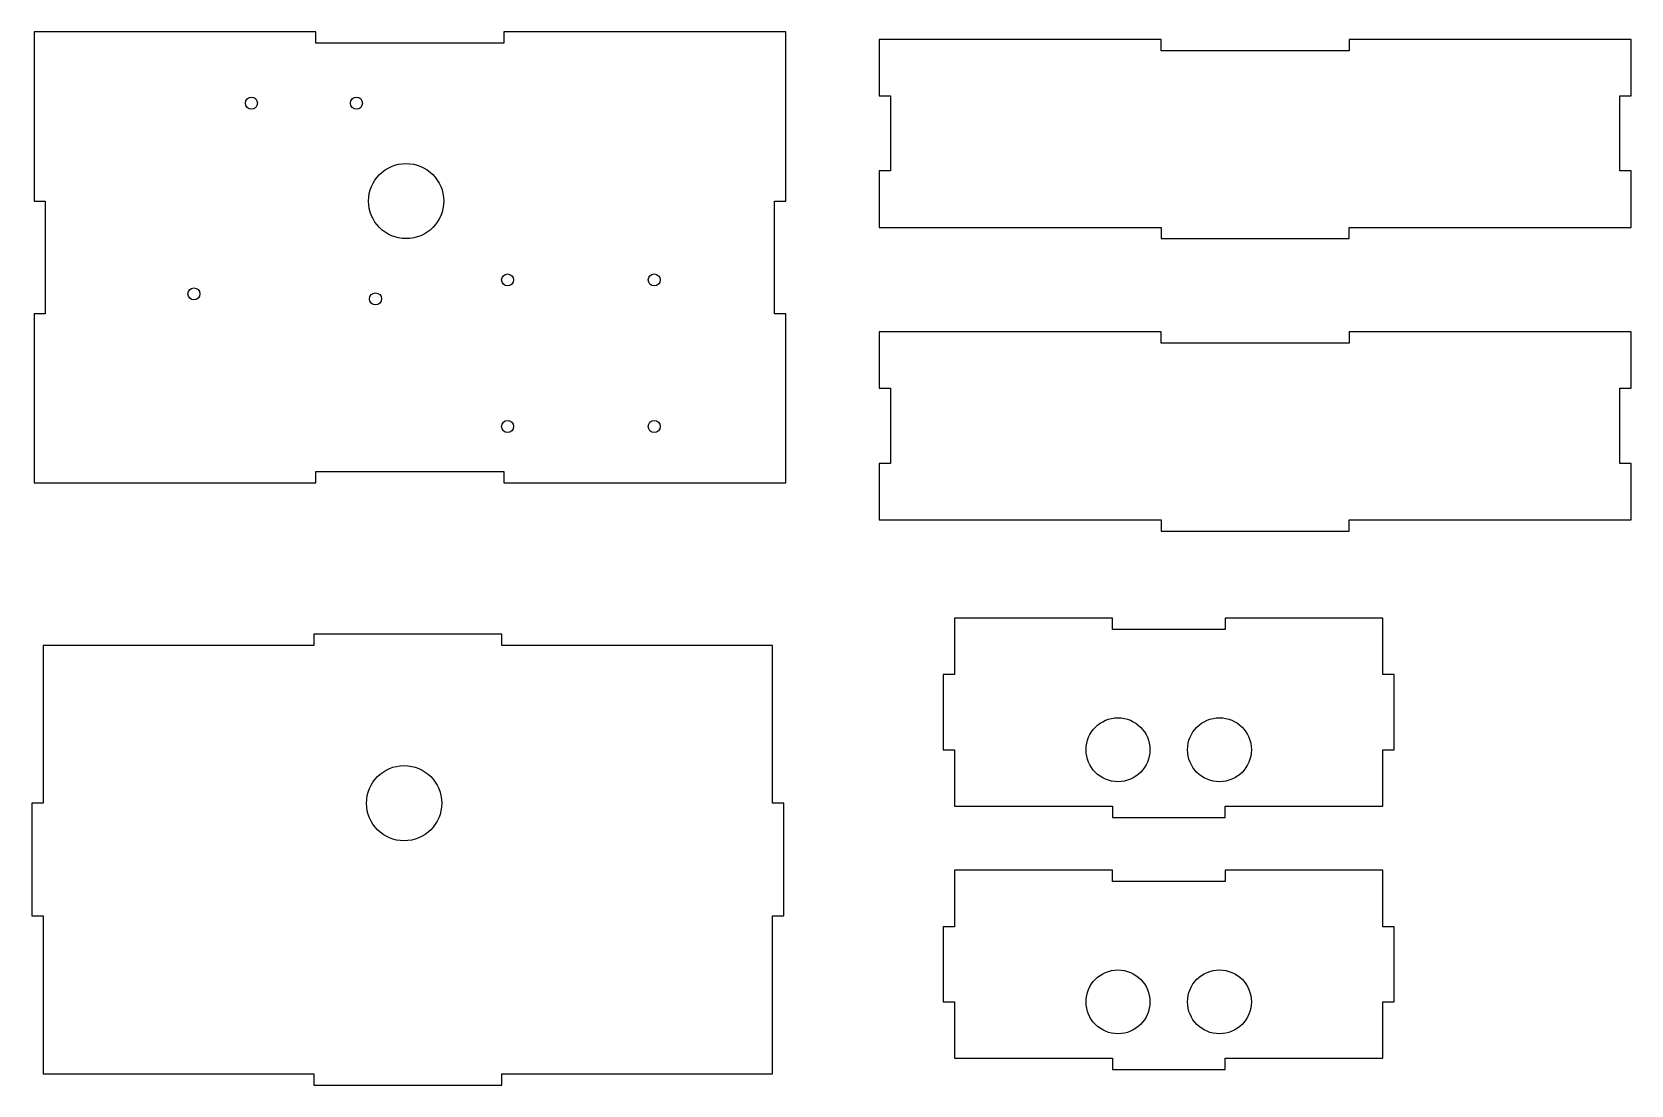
# Model space of a CAD drawing. Header units: millimetres. Extents: x 2651 to 3077, y 2533 to 2813.
import ezdxf

# ---------------------------------------------------------------- set-up
doc = ezdxf.new("R2010")
doc.units = ezdxf.units.MM
doc.layers.add('외형선', color=3, linetype='Continuous')

msp = doc.modelspace()

# ---------------------------------------------------------------- linework, layer by layer
at = {"layer": '외형선'}
for p, q in [((2651.75, 2813.09), (2651.75, 2768.09)), ((2726.75, 2813.09), (2651.75, 2813.09)), ((2726.75, 2810.09), (2726.75, 2813.09)), ((2851.75, 2813.09), (2776.75, 2813.09)), ((2776.75, 2813.09), (2776.75, 2810.09)), ((2851.75, 2768.09), (2851.75, 2813.09)), ((2776.75, 2810.09), (2726.75, 2810.09)), ((2876.6, 2811.09), (2876.6, 2796.09)), ((2951.6, 2811.09), (2876.6, 2811.09)), ((2951.6, 2808.09), (2951.6, 2811.09)), ((3001.6, 2808.09), (2951.6, 2808.09)), ((3001.6, 2811.09), (3001.6, 2808.09)), ((3076.6, 2811.09), (3001.6, 2811.09)), ((3076.6, 2796.09), (3076.6, 2811.09)), ((2876.6, 2796.09), (2879.6, 2796.09)), ((2879.6, 2796.09), (2879.6, 2776.09)), ((3073.6, 2796.09), (3076.6, 2796.09)), ((3073.6, 2776.09), (3073.6, 2796.09)), ((2876.6, 2776.09), (2876.6, 2761.09)), ((2879.6, 2776.09), (2876.6, 2776.09)), ((3076.6, 2776.09), (3073.6, 2776.09)), ((3076.6, 2761.09), (3076.6, 2776.09)), ((2651.75, 2768.09), (2654.75, 2768.09)), ((2654.75, 2768.09), (2654.75, 2738.09)), ((2848.75, 2768.09), (2851.75, 2768.09)), ((2848.75, 2738.09), (2848.75, 2768.09)), ((2876.6, 2761.09), (2951.6, 2761.09)), ((2951.6, 2761.09), (2951.6, 2758.09)), ((3001.6, 2758.09), (3001.6, 2761.09)), ((3001.6, 2761.09), (3076.6, 2761.09)), ((2951.6, 2758.09), (3001.6, 2758.09)), ((2654.75, 2738.09), (2651.75, 2738.09)), ((2651.75, 2738.09), (2651.75, 2693.09)), ((2851.75, 2738.09), (2848.75, 2738.09)), ((2851.75, 2693.09), (2851.75, 2738.09)), ((2876.6, 2733.29), (2876.6, 2718.29)), ((2951.6, 2733.29), (2876.6, 2733.29)), ((2951.6, 2730.29), (2951.6, 2733.29)), ((3001.6, 2733.29), (3001.6, 2730.29)), ((3076.6, 2733.29), (3001.6, 2733.29)), ((3076.6, 2718.29), (3076.6, 2733.29)), ((3001.6, 2730.29), (2951.6, 2730.29)), ((2876.6, 2718.29), (2879.6, 2718.29)), ((2879.6, 2718.29), (2879.6, 2698.29)), ((3073.6, 2718.29), (3076.6, 2718.29)), ((3073.6, 2698.29), (3073.6, 2718.29)), ((2876.6, 2698.29), (2876.6, 2683.29)), ((2879.6, 2698.29), (2876.6, 2698.29)), ((3076.6, 2698.29), (3073.6, 2698.29)), ((3076.6, 2683.29), (3076.6, 2698.29)), ((2651.75, 2693.09), (2726.75, 2693.09)), ((2726.75, 2693.09), (2726.75, 2696.09)), ((2726.75, 2696.09), (2776.75, 2696.09)), ((2776.75, 2696.09), (2776.75, 2693.09)), ((2776.75, 2693.09), (2851.75, 2693.09)), ((2876.6, 2683.29), (2951.6, 2683.29)), ((2951.6, 2683.29), (2951.6, 2680.29)), ((2951.6, 2680.29), (3001.6, 2680.29)), ((3001.6, 2680.29), (3001.6, 2683.29)), ((3001.6, 2683.29), (3076.6, 2683.29)), ((2938.62, 2657.08), (2896.62, 2657.08)), ((2896.62, 2657.08), (2896.62, 2642.08)), ((2938.62, 2654.08), (2938.62, 2657.08)), ((3010.62, 2657.08), (2968.62, 2657.08)), ((2968.62, 2657.08), (2968.62, 2654.08)), ((3010.62, 2642.08), (3010.62, 2657.08)), ((2776.21, 2652.86), (2726.21, 2652.86)), ((2726.21, 2652.86), (2726.21, 2649.86)), ((2776.21, 2649.86), (2776.21, 2652.86)), ((2968.62, 2654.08), (2938.62, 2654.08)), ((2654.21, 2649.86), (2654.21, 2607.86)), ((2726.21, 2649.86), (2654.21, 2649.86)), ((2848.21, 2649.86), (2776.21, 2649.86)), ((2848.21, 2607.86), (2848.21, 2649.86)), ((2893.62, 2642.08), (2893.62, 2622.08)), ((2896.62, 2642.08), (2893.62, 2642.08)), ((3013.62, 2642.08), (3010.62, 2642.08)), ((3013.62, 2622.08), (3013.62, 2642.08)), ((2893.62, 2622.08), (2896.62, 2622.08)), ((2896.62, 2622.08), (2896.62, 2607.08)), ((3010.62, 2607.08), (3010.62, 2622.08)), ((3010.62, 2622.08), (3013.62, 2622.08)), ((2654.21, 2607.86), (2651.21, 2607.86)), ((2651.21, 2607.86), (2651.21, 2577.86)), ((2851.21, 2607.86), (2848.21, 2607.86)), ((2851.21, 2577.86), (2851.21, 2607.86)), ((2896.62, 2607.08), (2938.62, 2607.08)), ((2938.62, 2607.08), (2938.62, 2604.08)), ((2938.62, 2604.08), (2968.62, 2604.08)), ((2968.62, 2604.08), (2968.62, 2607.08)), ((2968.62, 2607.08), (3010.62, 2607.08)), ((2938.62, 2590), (2896.62, 2590)), ((2896.62, 2590), (2896.62, 2575)), ((2938.62, 2587), (2938.62, 2590)), ((2968.62, 2587), (2938.62, 2587)), ((3010.62, 2590), (2968.62, 2590)), ((2968.62, 2590), (2968.62, 2587)), ((3010.62, 2575), (3010.62, 2590)), ((2651.21, 2577.86), (2654.21, 2577.86)), ((2654.21, 2577.86), (2654.21, 2535.86)), ((2848.21, 2577.86), (2851.21, 2577.86)), ((2848.21, 2535.86), (2848.21, 2577.86)), ((2893.62, 2575), (2893.62, 2555)), ((2896.62, 2575), (2893.62, 2575)), ((3013.62, 2575), (3010.62, 2575)), ((3013.62, 2555), (3013.62, 2575)), ((2893.62, 2555), (2896.62, 2555)), ((2896.62, 2555), (2896.62, 2540)), ((3010.62, 2540), (3010.62, 2555)), ((3010.62, 2555), (3013.62, 2555)), ((2896.62, 2540), (2938.62, 2540)), ((2938.62, 2540), (2938.62, 2537)), ((2968.62, 2537), (2968.62, 2540)), ((2968.62, 2540), (3010.62, 2540)), ((2654.21, 2535.86), (2726.21, 2535.86)), ((2726.21, 2535.86), (2726.21, 2532.86)), ((2776.21, 2532.86), (2776.21, 2535.86)), ((2776.21, 2535.86), (2848.21, 2535.86)), ((2938.62, 2537), (2968.62, 2537)), ((2726.21, 2532.86), (2776.21, 2532.86))]:
    msp.add_line(p, q, dxfattribs=at)
for centre, radius in [((2709.59, 2794.14), 1.6), ((2737.52, 2794.14), 1.6), ((2750.75, 2768.09), 10), ((2777.75, 2747.09), 1.6), ((2816.75, 2747.09), 1.6), ((2694.3, 2743.39), 1.6), ((2742.6, 2742.06), 1.6), ((2777.75, 2708.09), 1.6), ((2816.75, 2708.09), 1.6), ((2940.12, 2622.08), 8.5), ((2967.12, 2622.08), 8.5), ((2750.21, 2607.86), 10), ((2940.12, 2555), 8.5), ((2967.12, 2555), 8.5)]:
    msp.add_circle(centre, radius, dxfattribs=at)

doc.saveas('drawing.dxf')
